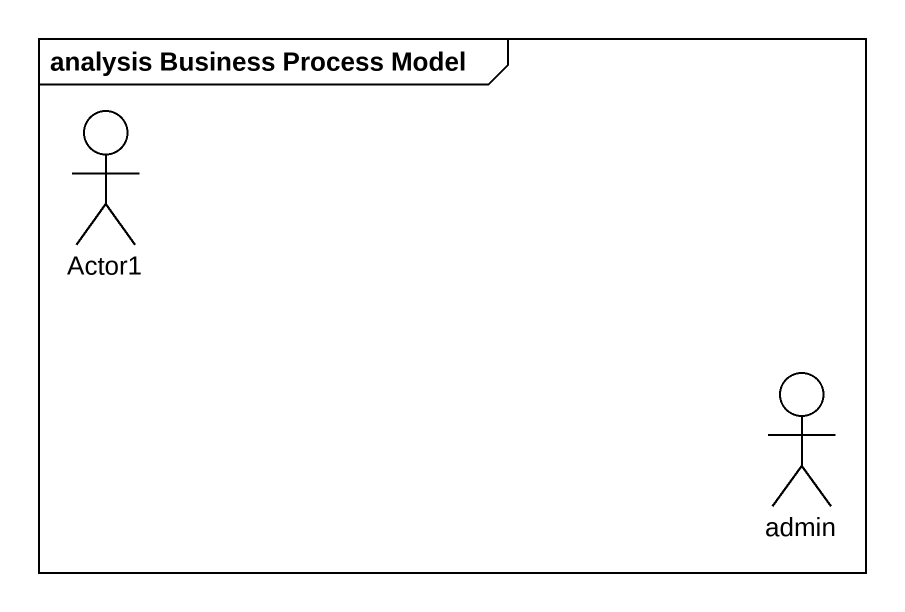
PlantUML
@startuml
mainframe analysis Business Process Model
actor Actor1
actor admin
@enduml
